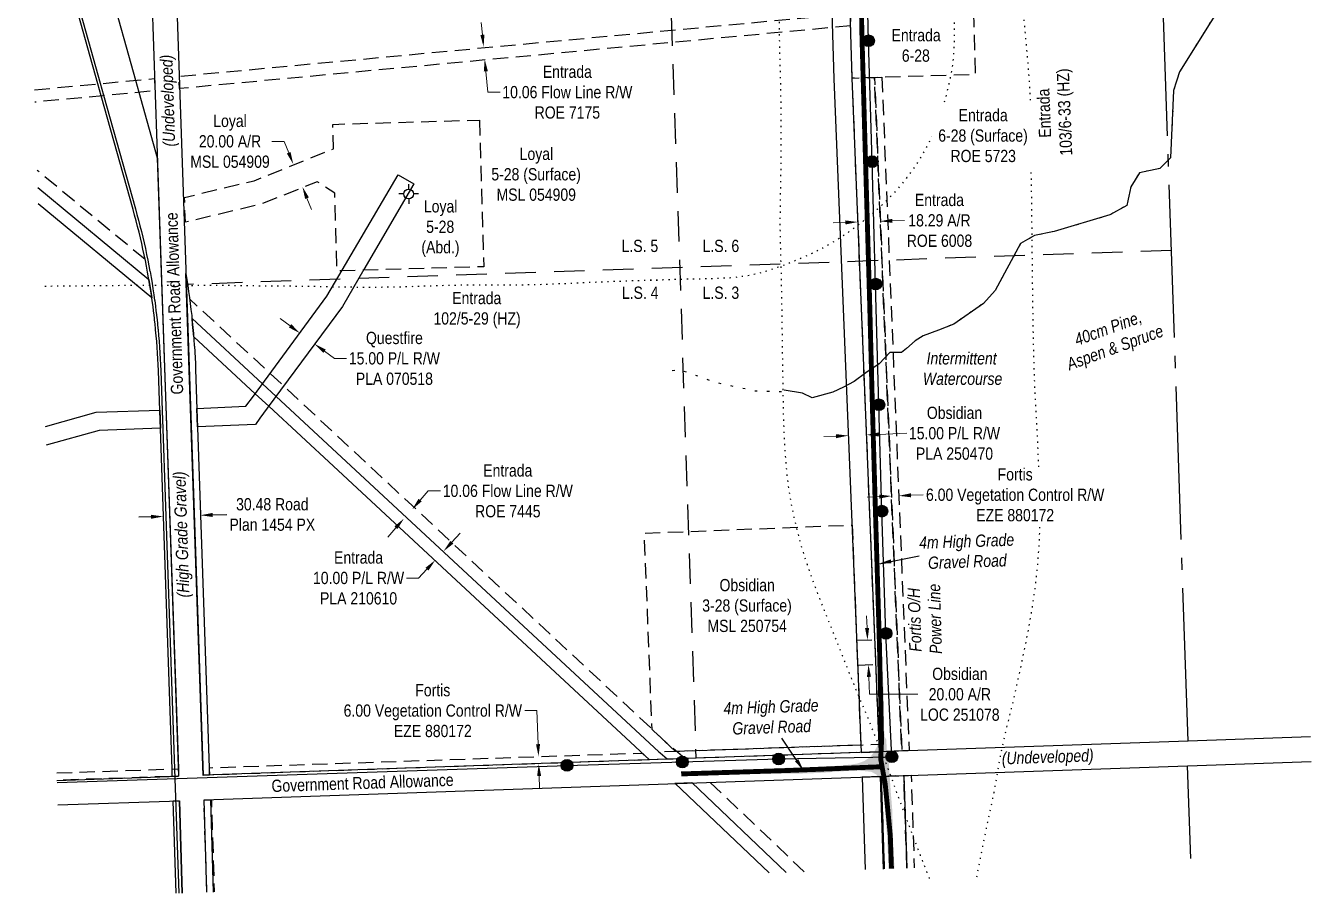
# Model space of a CAD drawing. Extents: x 643520 to 648788, y 5834306 to 5837060.
# Drawn here: x 647551 to 648602, y 5834306 to 5835015 of the extents above; entities that cross this region are included whole.
import ezdxf
from ezdxf.enums import TextEntityAlignment as Align

# ---------------------------------------------------------------- set-up
doc = ezdxf.new("R2010")
doc.units = 0
doc.header["$LTSCALE"] = 5
doc.header["$PDSIZE"] = 0.5
for name, pattern in [('foc-ACCESSROAD', [3.75, 2.5, -1.25]), ('foc-DOT', [1, 0.2, -0.8]), ('foc-FLOWLINE', [3.75, 2.5, -1.25]), ('foc-LSD', [8, 5, -3]), ('foc-QUARTERLINE', [33, 25, -3, 2, -3]), ('foc-WHEELTRACKS', [2, 0.4, -1.6]), ('POWERLINE5', [7.8, 2.4, -0.6, 0.6, -0.6, 0.6, -0.6, 2.4])]:
    doc.linetypes.add(name, pattern=pattern)
doc.layers.get('Defpoints').update_dxf_attribs({"color": 9})
for name, color, linetype in [('AS-DRILL', 8, 'foc-DOT'), ('AS-POWER', 104, 'foc-POWER'), ('AS-POWER-EXISTING', 72, 'POWERLINE5'), ('AS-ROADS', 254, 'Continuous'), ('AS-TELUS', 224, 'foc-TEL'), ('C-AR', 13, 'foc-ACCESSROAD'), ('C-RW', 13, 'Continuous'), ('C-WS', 13, 'foc-ACCESSROAD'), ('C-WS-S', 8, 'Continuous'), ('F-AR', 190, 'foc-ACCESSROAD'), ('F-EZE', 190, 'foc-FLOWLINE'), ('F-FLOWLINE', 190, 'foc-FLOWLINE'), ('F-RW', 190, 'Continuous'), ('F-WS', 190, 'foc-ACCESSROAD'), ('F-WS-S', 8, 'Continuous'), ('L-ROAD-T', 7, 'Continuous'), ('L-SEC', 7, 'Continuous'), ('L-SECQ', 8, 'foc-QUARTERLINE'), ('L-SECTION-LSD', 7, 'foc-LSD'), ('L-TITLEDB', 4, 'Continuous'), ('L-TITLEDB-T', 4, 'Continuous'), ('LOC', 7, 'Continuous'), ('T-BUSH-T', 110, 'Continuous'), ('T-CREEK', 160, 'Continuous'), ('T-WATER-P3', 160, 'foc-WHEELTRACKS'), ('T-WATER-T', 170, 'Continuous')]:
    doc.layers.add(name, color=color, linetype=linetype)
for name, color, linetype, lineweight in [('C-AR-T', 13, 'Continuous', 9), ('C-RW-T', 13, 'Continuous', 9), ('C-WS-T', 13, 'Continuous', 9), ('F-AR-T', 190, 'Continuous', 9), ('F-EZE-T', 190, 'Continuous', 9), ('F-FLOWLINE-T', 190, 'Continuous', 9), ('F-RW-T', 190, 'Continuous', 9), ('F-WS-T', 190, 'Continuous', 9), ('T-TEXT', 48, 'Continuous', 18)]:
    doc.layers.add(name, color=color, linetype=linetype, lineweight=lineweight)
doc.styles.add('100L', font='ARIALN.TTF', dxfattribs={"height": 11})
doc.styles.add('175L', font='ARIALN.TTF', dxfattribs={"height": 20})
doc.styles.add('80CG', font='ARIALN.TTF', dxfattribs={"height": 10})
doc.styles.add('80L', font='ARIALN.TTF', dxfattribs={"height": 10})
doc.styles.add('80LS', font='ARIALNI.TTF', dxfattribs={"height": 10})
doc.styles.add('foc-LtypeFont', font='ARIALN.TTF', dxfattribs={"height": 7.35})
doc.linetypes.add('foc-POWER', pattern='A,6,-1,["P",foc-LtypeFont,S=0.2,R=0,X=-0.625,Y=-0.75],-1.24,4', length=12.24)
doc.linetypes.add('foc-TEL', pattern='A,2,-1,["T",foc-LtypeFont,S=0.2,R=0,X=-0.425,Y=-0.75],-1.24,8', length=12.24)
doc.linetypes.add('foc-TOPO-flowdirection-NOLINE', pattern='A,0,[">",foc-LtypeFont,S=0.3,R=0,X=0,Y=-0.945],-20,[">",foc-LtypeFont,S=0.3,R=0,X=0,Y=-0.945],0', length=20)
doc.dimstyles.new('Compass 5 000', dxfattribs={"dimscale": 5, "dimtxt": 9, "dimasz": 2, "dimexe": 0.2, "dimexo": 0.0625, "dimgap": 0.5, "dimtad": 0, "dimtih": 1, "dimtoh": 1, "dimzin": 0, "dimdsep": 46, "dimtxsty": '80CG', "dimcen": 0.1, "dimse1": 1, "dimse2": 1, "dimclrd": 256, "dimclrt": 256, "dimaunit": 1, "dimadec": 4, "dimazin": 0, "dimtfac": 0.06, "dimtofl": 0, "dimtmove": 0, "dimatfit": 1, "dimfxl": 0.2, "dimtolj": 1, "dimtzin": 0, "dimlwd": -1, "dimarcsym": 0})

# ---------------------------------------------------------------- blocks, each defined once
blk = doc.blocks.new('POWERPOLE')
h = blk.add_hatch(color=255)
edge = h.paths.add_edge_path()
edge.add_arc((0, 0), 0.96, 0, 360)
at = {"linetype": 'Continuous'}
for p, q in [((0.68, -0.68), (-0.68, 0.68)), ((-0.68, -0.68), (0.68, 0.68))]:
    blk.add_line(p, q, dxfattribs=at)
blk.add_circle((0, 0), 0.96, dxfattribs=at)
blk = doc.blocks.new('*D446')
at = {"layer": 'Defpoints', "color": 0, "transparency": 16777216}
for p in [(647769.5, 5834901.8), (647769.5, 5834901.8), (647777, 5834883.3)]:
    blk.add_point(p, dxfattribs=at)
at = {"layer": 'F-AR-T', "transparency": 16777216}
for p, q in [((647762.1, 5834920.4), (647752.1, 5834920.4)), ((647765.8, 5834911.1), (647762.1, 5834920.4)), ((647780.7, 5834874), (647784.5, 5834864.7))]:
    blk.add_line(p, q, dxfattribs=at)
for points in [[(647767.3, 5834911.7), (647764.3, 5834910.5), (647769.5, 5834901.8)], [(647782.3, 5834874.6), (647779.2, 5834873.4), (647777, 5834883.3)]]:
    blk.add_solid(points, dxfattribs=at)
at = {"layer": 'F-AR-T', "transparency": 16777216, "insert": (647717.8, 5834920.4), "char_height": 10, "attachment_point": 5, "style": '80CG'}
blk.add_mtext('\\A1;Loyal\\P20.00 A/R\\PMSL 054909', dxfattribs=at)
blk = doc.blocks.new('*D449')
at = {"layer": 'Defpoints', "color": 0, "transparency": 16777216}
for p in [(648229.4, 5834898.7), (648247.7, 5834899.3), (648230.9, 5834854.5)]:
    blk.add_point(p, dxfattribs=at)
at = {"layer": 'F-AR-T', "transparency": 16777216}
for p, q in [((648220.9, 5834854.1), (648210.9, 5834853.8)), ((648259.2, 5834855.4), (648269.2, 5834855.8))]:
    blk.add_line(p, q, dxfattribs=at)
for points in [[(648220.9, 5834855.8), (648221, 5834852.5), (648230.9, 5834854.5)], [(648259.2, 5834857.1), (648259.3, 5834853.8), (648249.2, 5834855.1)]]:
    blk.add_solid(points, dxfattribs=at)
at = {"layer": 'F-AR-T', "transparency": 16777216, "insert": (648297.8, 5834855.8), "char_height": 10, "attachment_point": 5, "style": '80CG'}
blk.add_mtext('\\A1;Entrada\\P18.29 A/R\\PROE 6008', dxfattribs=at)
blk = doc.blocks.new('*D450')
at = {"layer": 'Defpoints', "color": 0, "transparency": 16777216}
for p in [(648149.8, 5834423.8), (647970, 5834417.7), (648150, 5834417.8)]:
    blk.add_point(p, dxfattribs=at)
at = {"layer": 'F-EZE-T', "transparency": 16777216}
for p, q in [((647968.7, 5834455.1), (647958.7, 5834455.1)), ((647969.6, 5834427.7), (647968.7, 5834455.1)), ((647970.5, 5834401.7), (647970.9, 5834391.7))]:
    blk.add_line(p, q, dxfattribs=at)
for points in [[(647971.3, 5834427.8), (647968, 5834427.6), (647970, 5834417.7)], [(647972.2, 5834401.7), (647968.9, 5834401.6), (647970.2, 5834411.7)]]:
    blk.add_solid(points, dxfattribs=at)
at = {"layer": 'F-EZE-T', "transparency": 16777216, "insert": (647883.6, 5834455.1), "char_height": 10, "attachment_point": 5, "style": '80CG', "bg_fill": 3, "box_fill_scale": 1.1, "bg_fill_color": 256, "bg_fill_true_color": 13158600, "bg_fill_transparency": 0}
blk.add_mtext('\\A1;Fortis\\P6.00 Vegetation Control R/W\\PEZE 880172', dxfattribs=at)
blk = doc.blocks.new('*D452')
at = {"layer": 'Defpoints', "color": 0, "transparency": 16777216}
for p in [(647925.1, 5834997.6), (648028.5, 5835007.3), (648029.4, 5834997.2)]:
    blk.add_point(p, dxfattribs=at)
at = {"layer": 'F-FLOWLINE-T', "transparency": 16777216}
for p, q in [((647924.2, 5835007.5), (647923.2, 5835017.5)), ((647927, 5834977.6), (647928.6, 5834960.6)), ((647928.6, 5834960.6), (647938.6, 5834960.6))]:
    blk.add_line(p, q, dxfattribs=at)
for points in [[(647925.8, 5835007.7), (647922.5, 5835007.4), (647925.1, 5834997.6)], [(647928.6, 5834977.8), (647925.3, 5834977.5), (647926, 5834987.6)]]:
    blk.add_solid(points, dxfattribs=at)
at = {"layer": 'F-FLOWLINE-T', "transparency": 16777216, "insert": (647993.6, 5834960.6), "char_height": 10, "attachment_point": 5, "style": '80CG'}
blk.add_mtext('\\A1;Entrada\\P10.06 Flow Line R/W\\PROE 7175', dxfattribs=at)
blk = doc.blocks.new('*D453')
at = {"layer": 'Defpoints', "color": 0, "transparency": 16777216}
for p in [(647860, 5834612.1), (647910.5, 5834581.2), (647903.9, 5834573.6)]:
    blk.add_point(p, dxfattribs=at)
at = {"layer": 'F-FLOWLINE-T', "transparency": 16777216}
for p, q in [((647873.3, 5834627.2), (647879.9, 5834634.7)), ((647879.9, 5834634.7), (647889.9, 5834634.7)), ((647853.4, 5834604.6), (647846.9, 5834597))]:
    blk.add_line(p, q, dxfattribs=at)
for points in [[(647872, 5834628.3), (647874.5, 5834626.1), (647866.7, 5834619.6)], [(647852.2, 5834605.7), (647854.7, 5834603.5), (647860, 5834612.1)]]:
    blk.add_solid(points, dxfattribs=at)
at = {"layer": 'F-FLOWLINE-T', "transparency": 16777216, "insert": (647944.9, 5834634.7), "char_height": 10, "attachment_point": 5, "style": '80CG'}
blk.add_mtext('\\A1;Entrada\\P10.06 Flow Line R/W\\PROE 7445', dxfattribs=at)
blk = doc.blocks.new('*D454')
at = {"layer": 'Defpoints', "color": 0, "transparency": 16777216}
for p in [(647861.9, 5834613.7), (647855.1, 5834606.4), (647892.4, 5834585.4)]:
    blk.add_point(p, dxfattribs=at)
at = {"layer": 'F-RW-T', "transparency": 16777216}
for p, q in [((647899.2, 5834592.8), (647906, 5834600.1)), ((647878.8, 5834570.8), (647872, 5834563.5)), ((647872, 5834563.5), (647862, 5834563.5))]:
    blk.add_line(p, q, dxfattribs=at)
for points in [[(647898, 5834593.9), (647900.4, 5834591.6), (647892.4, 5834585.4)], [(647877.6, 5834571.9), (647880, 5834569.6), (647885.6, 5834578.1)]]:
    blk.add_solid(points, dxfattribs=at)
at = {"layer": 'F-RW-T', "transparency": 16777216, "insert": (647822.9, 5834563.5), "char_height": 10, "attachment_point": 5, "style": '80CG', "bg_fill": 3, "box_fill_scale": 1.1, "bg_fill_color": 256, "bg_fill_true_color": 13158600, "bg_fill_transparency": 0}
blk.add_mtext('\\A1;Entrada\\P10.00 P/L R/W\\PPLA 210610', dxfattribs=at)
blk = doc.blocks.new('*D455')
at = {"layer": 'Defpoints', "color": 0, "transparency": 16777216}
for p in [(647662.5, 5834638.5), (647692.9, 5834639.4), (647693.6, 5834614.8)]:
    blk.add_point(p, dxfattribs=at)
at = {"layer": 'L-TITLEDB-T', "transparency": 16777216}
for p, q in [((647653.2, 5834613.6), (647643.2, 5834613.3)), ((647703.6, 5834615.1), (647715.3, 5834615.4))]:
    blk.add_line(p, q, dxfattribs=at)
for points in [[(647653.1, 5834615.2), (647653.2, 5834611.9), (647663.2, 5834613.8)], [(647703.6, 5834616.7), (647703.7, 5834613.4), (647693.6, 5834614.8)]]:
    blk.add_solid(points, dxfattribs=at)
at = {"layer": 'L-TITLEDB-T', "transparency": 16777216, "insert": (647752.4, 5834615.4), "char_height": 10, "attachment_point": 5, "style": '80CG', "bg_fill": 3, "box_fill_scale": 1.1, "bg_fill_color": 256, "bg_fill_true_color": 13158600, "bg_fill_transparency": 0}
blk.add_mtext('\\A1;30.48 Road\\PPlan 1454 PX', dxfattribs=at)
blk = doc.blocks.new('GABD')
for p, q in [((-0.81, 0), (-1.62, 0)), ((0, 0.81), (0, 1.62)), ((1.62, 0), (0.81, 0)), ((0, -0.81), (0, -1.62))]:
    blk.add_line(p, q)
blk.add_circle((0, 0), 0.8)
blk = doc.blocks.new('*D458')
at = {"layer": 'Defpoints', "color": 0, "transparency": 16777216}
for p in [(647775.1, 5834764), (647787, 5834754.8), (647787.2, 5834755.1)]:
    blk.add_point(p, dxfattribs=at)
at = {"layer": 'F-RW-T', "transparency": 16777216}
for p, q in [((647766.9, 5834769.7), (647758.8, 5834775.6)), ((647795.1, 5834748.9), (647803.1, 5834743)), ((647803.1, 5834743), (647813.1, 5834743))]:
    blk.add_line(p, q, dxfattribs=at)
for points in [[(647767.9, 5834771), (647765.9, 5834768.3), (647774.9, 5834763.7)], [(647796.1, 5834750.2), (647794.1, 5834747.5), (647787, 5834754.8)]]:
    blk.add_solid(points, dxfattribs=at)
at = {"layer": 'F-RW-T', "transparency": 16777216, "insert": (647852.2, 5834743), "char_height": 10, "attachment_point": 5, "style": '80CG'}
blk.add_mtext('\\A1;Questfire\\P15.00 P/L R/W\\PPLA 070518', dxfattribs=at)
blk = doc.blocks.new('*D571')
at = {"layer": 'Defpoints', "color": 0, "transparency": 16777216}
for p in [(648258.5, 5834631.8), (648264.5, 5834632), (648264.6, 5834630.7)]:
    blk.add_point(p, dxfattribs=at)
at = {"layer": 'F-EZE-T', "transparency": 16777216}
for p, q in [((648248.6, 5834630.1), (648238.6, 5834629.7)), ((648274.6, 5834631.1), (648284.6, 5834631.5))]:
    blk.add_line(p, q, dxfattribs=at)
for points in [[(648248.5, 5834631.7), (648248.7, 5834628.4), (648258.6, 5834630.5)], [(648274.5, 5834632.8), (648274.6, 5834629.5), (648264.6, 5834630.7)]]:
    blk.add_solid(points, dxfattribs=at)
at = {"layer": 'F-EZE-T', "transparency": 16777216, "insert": (648359.7, 5834631.5), "char_height": 10, "attachment_point": 5, "style": '80CG', "bg_fill": 3, "box_fill_scale": 1.1, "bg_fill_color": 256, "bg_fill_true_color": 13158600, "bg_fill_transparency": 0}
blk.add_mtext('\\A1;Fortis\\P6.00 Vegetation Control R/W\\PEZE 880172', dxfattribs=at)
blk = doc.blocks.new('*D584')
at = {"layer": 'C-RW-T', "transparency": 16777216}
for p, q in [((648248.2, 5834680.9), (648271.1, 5834681.8)), ((648213.2, 5834679.5), (648203.2, 5834679.1))]:
    blk.add_line(p, q, dxfattribs=at)
for points in [[(648248.1, 5834682.5), (648248.3, 5834679.2), (648238.2, 5834680.5)], [(648213.2, 5834681.1), (648213.3, 5834677.8), (648223.2, 5834679.9)]]:
    blk.add_solid(points, dxfattribs=at)
at = {"layer": 'Defpoints', "color": 0, "transparency": 16777216}
for p in [(648223, 5834685.5), (648238, 5834686.1), (648238.2, 5834680.5)]:
    blk.add_point(p, dxfattribs=at)
at = {"layer": 'C-RW-T', "transparency": 16777216, "insert": (648310.1, 5834681.8), "char_height": 10, "attachment_point": 5, "style": '80CG'}
blk.add_mtext('\\A1;Obsidian\\P15.00 P/L R/W\\PPLA 250470', dxfattribs=at)

msp = doc.modelspace()

# ---------------------------------------------------------------- hatches: boundary and pattern name
at = {"layer": 'AS-ROADS'}
h = msp.add_hatch(color=256, dxfattribs=at)
h.dxf.hatch_style = 1
h.paths.add_polyline_path([(648256.14, 5834325.79), (648261.06, 5834325.959), (648261.051, 5834326.223), (648260.071, 5834343.004), (648259.502, 5834358.865), (648259.332, 5834372.796), (648258.005, 5834388.43), (648257.284, 5834399.039), (648256.269, 5834413.984), (648254.999, 5834415.074), (648254.353, 5834431.462), (648253.155, 5834433.358), (648252.382, 5834440.768), (648252.435, 5834448.066), (648252.382, 5834462.283), (648251.955, 5834475.191), (648251.469, 5834483.177), (648250.724, 5834500.919), (648250.222, 5834519.147), (648246.711, 5834518.218), (648247.172, 5834498.071), (648247.726, 5834485.011), (648248.178, 5834466.407), (648248.45, 5834449.663), (648248.396, 5834440.788), (648248.137, 5834430.556), (648246.719, 5834425.654), (648244.312, 5834421.156), (648241.185, 5834417.142), (648236.288, 5834413.837), (648230.79, 5834411.941), (648225.75, 5834411.032), (648213.18, 5834409.934), (648195.472, 5834409.053), (648183.561, 5834408.618), (648164.317, 5834408.15), (648153.27, 5834407.087), (648153.27, 5834403.693), (648164.656, 5834403.471), (648180.26, 5834403.541), (648198.377, 5834404.102), (648207.182, 5834404.71), (648219.672, 5834405.65), (648229.261, 5834406.213), (648235.495, 5834405.752), (648241.923, 5834405.159), (648246.03, 5834402.995), (648249.702, 5834398.895), (648251.702, 5834392.524), (648253.816, 5834366.798), (648254.746, 5834355.313), (648255.774, 5834334.901)])

# ---------------------------------------------------------------- linework, layer by layer
at = {"layer": 'AS-DRILL', "flags": 128}
msp.add_lwpolyline([(648328.317, 5834319.193), (648329.67, 5834325.946), (648331.09, 5834333.213), (648332.565, 5834340.651), (648334.114, 5834348.252), (648335.698, 5834356.044), (648337.309, 5834363.946), (648339.017, 5834371.932), (648340.723, 5834379.977), (648342.394, 5834388.182), (648343.942, 5834396.503), (648345.377, 5834404.89), (648346.87, 5834413.39), (648348.547, 5834422.065), (648350.43, 5834430.856), (648352.52, 5834439.764), (648354.71, 5834448.704), (648356.946, 5834457.747), (648359.089, 5834466.876), (648361.139, 5834476.113), (648362.255, 5834481.199), (648363.177, 5834485.429), (648365.212, 5834494.825), (648367.198, 5834504.21), (648369.91, 5834517.658), (648373.343, 5834536.702), (648376.172, 5834555.856), (648378.261, 5834574.999), (648379.575, 5834594.288), (648380.127, 5834613.633), (648379.874, 5834632.795), (648379.148, 5834652.061), (648378.29, 5834671.384), (648377.277, 5834690.542), (648376.24, 5834709.83), (648375.473, 5834729.115), (648374.936, 5834748.428), (648374.478, 5834767.763), (648374.16, 5834787.102), (648373.971, 5834806.445), (648373.753, 5834825.788), (648373.515, 5834845.12), (648373.358, 5834864.424), (648373.071, 5834883.724), (648372.693, 5834903.051), (648372.547, 5834922.016), (648372.517, 5834940.753), (648372.001, 5834959.706), (648370.754, 5834978.637), (648369.113, 5834997.396), (648367.36, 5835016.221), (648365.828, 5835035.014), (648364.631, 5835053.646), (648363.487, 5835072.49), (648362.376, 5835091.255), (648361.423, 5835110.084), (648360.469, 5835128.954), (648359.534, 5835147.874), (648359.046, 5835166.848), (648358.81, 5835185.82), (648358.363, 5835204.435), (648357.818, 5835223.357), (648357.265, 5835242.169), (648356.578, 5835260.817), (648355.821, 5835279.782), (648355.172, 5835298.812), (648354.475, 5835317.779), (648353.512, 5835336.939), (648352.43, 5835355.744), (648351.412, 5835374.752), (648350.427, 5835393.651), (648349.42, 5835412.589), (648348.563, 5835431.552), (648347.727, 5835450.505), (648346.862, 5835469.398), (648346.365, 5835488.701), (648346.106, 5835508.053), (648345.718, 5835527.38), (648345.17, 5835546.722), (648344.412, 5835566.048), (648343.603, 5835585.412), (648343.005, 5835604.753), (648342.751, 5835623.934), (648342.714, 5835643.252), (648342.746, 5835662.582), (648342.848, 5835681.934), (648342.92, 5835701.265), (648342.932, 5835720.614), (648342.913, 5835739.983), (648342.865, 5835759.33), (648342.716, 5835778.675), (648342.393, 5835797.854), (648341.9, 5835817.018), (648341.301, 5835836.378), (648340.623, 5835855.707), (648340.066, 5835875.009), (648339.542, 5835894.221), (648338.884, 5835913.55), (648338.097, 5835932.825), (648337.201, 5835952.097), (648336.253, 5835971.407), (648335.366, 5835990.709), (648334.659, 5836010.017), (648334.081, 5836029.348), (648333.513, 5836048.67), (648332.974, 5836068.022), (648332.497, 5836087.327), (648331.978, 5836106.68), (648331.381, 5836126), (648331.232, 5836131.353)], dxfattribs=at)
at = {"layer": 'AS-POWER', "flags": 128}
for points in [[(648258.858, 5834417.444), (648254.022, 5834518.241), (648250.666, 5834618.172), (648248.22, 5834705.134), (648245.647, 5834803.747), (648242.787, 5834903.864), (648239.769, 5835002.659), (648237.965, 5835083.971), (648235.839, 5835183.633), (648235.553, 5835198.147)], [(647576.401, 5834396.232), (647993.306, 5834410.347), (648087.569, 5834413.122), (648166.283, 5834415.583), (648258.858, 5834417.444)]]:
    msp.add_lwpolyline(points, dxfattribs=at)
at = {"layer": 'AS-ROADS', "const_width": 3.999, "flags": 128}
for points in [[(648221.286, 5835519.814), (648224.408, 5835425.994), (648228.005, 5835284.521), (648231.077, 5835176.422), (648233.005, 5835092.579), (648234.324, 5835010.833), (648237.065, 5834914.534), (648240.638, 5834792.645), (648242.943, 5834705.143), (648245.375, 5834620.775), (648248.759, 5834508.365), (648250.493, 5834430.827), (648249.759, 5834415.541), (648253.443, 5834395.218), (648257.593, 5834353.488), (648258.578, 5834325.873)], [(648086.657, 5834403.375), (648172.963, 5834406.139), (648251.609, 5834409.295)]]:
    msp.add_lwpolyline(points, dxfattribs=at)
at = {"layer": 'AS-TELUS', "flags": 128}
msp.add_lwpolyline([(647550.781, 5835185.152), (647611.684, 5834967.947), (647614.446, 5834958.098), (647640.481, 5834865.255, -0.00065249), (647640.482, 5834865.25), (647641.759, 5834860.651, -0.00215793), (647641.763, 5834860.634), (647643, 5834856.025, -0.0020865), (647643.005, 5834856.009), (647644.203, 5834851.389, -0.00215983), (647644.207, 5834851.373), (647645.366, 5834846.743, -0.00211943), (647645.37, 5834846.726), (647646.489, 5834842.087, -0.00215397), (647646.493, 5834842.07), (647647.572, 5834837.421, -0.00209168), (647647.575, 5834837.405), (647648.616, 5834832.747, -0.00216955), (647648.619, 5834832.73), (647649.619, 5834828.063, -0.0021108), (647649.622, 5834828.047), (647650.583, 5834823.372, -0.00212738), (647650.586, 5834823.355), (647651.506, 5834818.673, -0.00213901), (647651.51, 5834818.656), (647652.39, 5834813.965, -0.00210614), (647652.393, 5834813.949), (647653.234, 5834809.25, -0.00216749), (647653.237, 5834809.233), (647654.037, 5834804.528, -0.00212594), (647654.04, 5834804.511), (647654.8, 5834799.799, -0.00208754), (647654.802, 5834799.783), (647655.523, 5834795.065, -0.0021738), (647655.525, 5834795.048), (647656.205, 5834790.324, -0.00208837), (647656.207, 5834790.308), (647656.847, 5834785.578, -0.00192201), (647656.849, 5834785.563), (647657.276, 5834782.22, -0.00177033), (647657.277, 5834782.206), (647657.722, 5834778.509, -0.00081724), (647657.723, 5834778.502), (647658.008, 5834776.067, -0.00131419), (647658.009, 5834776.056), (647658.151, 5834774.792, -0.0006981), (647658.151, 5834774.787), (647658.548, 5834771.141, -0.00199042), (647658.55, 5834771.125), (647658.929, 5834767.365, -0.00043213), (647658.929, 5834767.361), (647659.011, 5834766.54, -0.0017286), (647659.012, 5834766.526), (647659.449, 5834761.774, -0.00215418), (647659.451, 5834761.757), (647659.848, 5834757.001, -0.00210532), (647659.849, 5834756.984), (647660.206, 5834752.225, -0.00212639), (647660.207, 5834752.208), (647660.523, 5834747.446, -0.00215342), (647660.524, 5834747.429), (647660.799, 5834742.664, -0.00210388), (647660.8, 5834742.647), (647661.035, 5834737.881, -0.00215256), (647661.036, 5834737.863), (647661.23, 5834733.095, -0.0015785), (647661.23, 5834733.082), (647662.357, 5834700.289), (647662.868, 5834685.413), (647672.417, 5834407.431), (647675.904, 5834305.89)], format="xyb", dxfattribs=at)
at = {"layer": 'C-AR', "flags": 128}
msp.add_lwpolyline([(648230.897, 5834492.361), (648245.896, 5834492.94), (648245.124, 5834512.925), (648230.126, 5834512.346)], close=True, dxfattribs=at)
at = {"layer": 'C-AR-T'}
for p, q in [((648238.614, 5834522.681), (648238.228, 5834532.673)), ((648240.158, 5834482.711), (648240.709, 5834468.441)), ((648240.709, 5834468.441), (648280.164, 5834468.441))]:
    msp.add_line(p, q, dxfattribs=at)
for points in [[(648240.28, 5834522.745), (648236.949, 5834522.617), (648239, 5834512.688)], [(648241.823, 5834482.775), (648238.492, 5834482.646), (648239.772, 5834492.703)]]:
    msp.add_solid(points, dxfattribs=at)
at = {"layer": 'C-RW', "flags": 128}
for points in [[(648154.059, 5836125.902), (648102.273, 5836051.981), (648161.897, 5835871.381), (648164.913, 5835765.524), (648189.837, 5835741.997), (648204.594, 5835222.983), (648208.508, 5835071.866), (648211.433, 5834971.495), (648233.74, 5834420.904), (648248.727, 5834421.424), (648248.727, 5834421.424), (648226.42, 5834972.019), (648223.498, 5835072.279), (648219.584, 5835223.39), (648204.45, 5835755.699), (648184.663, 5835774.376), (648181.8, 5835874.873), (648124.404, 5836048.724), (648179.009, 5836126.669)], [(648252.122, 5834325.652), (648249.495, 5834401.327), (648234.508, 5834400.807), (648234.51, 5834400.764), (648237.135, 5834325.138)]]:
    msp.add_lwpolyline(points, dxfattribs=at)
at = {"layer": 'F-AR', "flags": 128}
msp.add_lwpolyline([(648266.997, 5834422.287), (648248.727, 5834421.418), (648248.475, 5834427.653), (648226.458, 5834972.005), (648244.733, 5834972.744), (648266.997, 5834422.287)], close=True, dxfattribs=at)
msp.add_lwpolyline([(648252.932, 5834325.68), (648250.348, 5834401.573), (648268.638, 5834402.196), (648271.222, 5834326.307)], dxfattribs=at)
at = {"layer": 'F-EZE', "flags": 128}
for points in [[(648250.728, 5834972.987), (648272.995, 5834422.471), (648266.997, 5834422.287), (648244.733, 5834972.744), (648250.728, 5834972.987)], [(648060.702, 5834414.897), (647701.112, 5834402.4), (647700.919, 5834408.401), (648054.723, 5834420.449), (648060.702, 5834414.897)], [(648248.727, 5834421.424), (648075.141, 5834415.398), (648069.361, 5834420.626), (648068.363, 5834421.519), (648248.475, 5834427.653), (648248.727, 5834421.424)]]:
    msp.add_lwpolyline(points, close=True, dxfattribs=at)
for points in [[(647576.143, 5834404.165), (647670.432, 5834407.364), (647675.604, 5834407.54), (647675.798, 5834401.538), (647670.625, 5834401.362), (647576.338, 5834398.158)], [(648271.222, 5834326.307), (648268.638, 5834402.196), (648274.638, 5834402.4), (648277.223, 5834326.513)], [(647698.901, 5834306.678), (647696.547, 5834382.122), (647701.777, 5834382.3), (647702.548, 5834382.326), (647704.902, 5834306.884)]]:
    msp.add_lwpolyline(points, dxfattribs=at)
at = {"layer": 'F-FLOWLINE', "flags": 128}
msp.add_lwpolyline([(648225.171, 5835014.874), (647676.517, 5834963.558), (647676.169, 5834973.636), (648224.877, 5835024.956), (648225.171, 5835014.874)], close=True, dxfattribs=at)
for points in [[(647558.009, 5834962.584), (647611.021, 5834967.542), (647641.818, 5834970.423), (647656.096, 5834971.759), (647656.444, 5834961.679), (647644.556, 5834960.567), (647613.761, 5834957.687), (647558.336, 5834952.503)], [(647648.343, 5834823.772), (647560.148, 5834896.705)], [(648110.379, 5834396.498), (648187.209, 5834323.426)]]:
    msp.add_lwpolyline(points, dxfattribs=at)
msp.add_lwpolyline([(648089.568, 5834415.899), (648075.055, 5834428.634), (647762.216, 5834720.002, 0.00079955), (647762.192, 5834720.024), (647684.774, 5834791.667)], format="xyb", dxfattribs=at)
at = {"layer": 'F-RW'}
for points in [[(647738.562, 5834689.09), (647691.247, 5834687.161), (647690.729, 5834702.156), (647730.87, 5834703.997), (647736.929, 5834712.173), (647797.091, 5834793.8), (647809.605, 5834815.194), (647855.216, 5834893.167), (647868.172, 5834885.587), (647827.303, 5834815.71), (647809.647, 5834785.523), (647748.256, 5834702.239), (647742.261, 5834694.108), (647738.562, 5834689.09)], [(648075.147, 5834415.393), (648060.708, 5834414.891), (647802.302, 5834654.836), (647749.464, 5834703.879), (647738.391, 5834714.157), (647688.114, 5834760.698), (647687.672, 5834765.954), (647687.218, 5834770.852), (647686.742, 5834775.554), (647744.364, 5834722.261), (647755.438, 5834711.982), (648068.369, 5834421.518), (648069.361, 5834420.626), (648075.147, 5834415.393)]]:
    msp.add_lwpolyline(points, close=True, dxfattribs=at)
for points in [[(647560.604, 5834882.675), (647651.507, 5834807.479), (647653.865, 5834792.55), (647561.037, 5834869.326)], [(647566.943, 5834687.473), (647608.346, 5834698.974), (647660.338, 5834700.823), (647660.849, 5834685.943), (647610.717, 5834684), (647567.446, 5834671.991)], [(648158.509, 5834322.441), (648081.375, 5834395.815), (648082.343, 5834395.847), (648095.385, 5834396.293), (648172.529, 5834322.922)]]:
    msp.add_lwpolyline(points, dxfattribs=at)
at = {"layer": 'F-WS', "flags": 128}
for points in [[(648241.818, 5835072.798), (648247.816, 5835072.973), (648324.073, 5835075.195), (648326.995, 5834974.935), (648226.458, 5834972.005), (648223.536, 5835072.265), (648219.58, 5835223.499), (648237.893, 5835224.13), (648241.818, 5835072.798)], [(647921.704, 5834937.835), (647925.206, 5834817.961), (647826.837, 5834815.09), (647809.139, 5834814.573), (647805.332, 5834814.462), (647803.474, 5834878.078), (647789.128, 5834887.469), (647743.622, 5834869.162), (647681.294, 5834854.247), (647680.635, 5834874.641), (647737.533, 5834888.258), (647802.414, 5834914.357), (647801.83, 5834934.338), (647921.704, 5834937.835)]]:
    msp.add_lwpolyline(points, close=True, dxfattribs=at)
at = {"layer": 'L-SEC'}
for p, q in [((647648.093, 5835203.817), (647675.76, 5834401.534)), ((647668.193, 5835204.51), (647695.859, 5834402.232)), ((648601.097, 5834433.56), (648501.101, 5834430.185)), ((648500.691, 5834410.047), (648601.787, 5834413.459)), ((647576.341, 5834398.086), (647675.756, 5834401.537)), ((647576.994, 5834377.982), (647676.453, 5834381.435)), ((647678.748, 5834305.987), (647676.453, 5834381.435)), ((647698.848, 5834306.677), (647696.553, 5834382.132))]:
    msp.add_line(p, q, dxfattribs=at)
for points in [[(648501.101, 5834430.185), (648098.717, 5834416.216), (647695.859, 5834402.232)], [(647696.553, 5834382.132), (648099.384, 5834396.116), (648500.691, 5834410.047)]]:
    msp.add_lwpolyline(points, dxfattribs=at)
at = {"layer": 'L-SECQ'}
for p, q in [((648501.1, 5834430.185), (648473.792, 5835232.254)), ((648503.259, 5834334.265), (648500.691, 5834410.047))]:
    msp.add_line(p, q, dxfattribs=at)
at = {"layer": 'L-SECTION-LSD'}
for p, q in [((648045.33, 5836022.84), (648098.717, 5834416.216)), ((648487.447, 5834831.207), (647682.026, 5834803.371))]:
    msp.add_line(p, q, dxfattribs=at)
at = {"layer": 'L-TITLEDB'}
for points in [[(647575.888, 5835201.127), (647640.55, 5834970.354), (647643.309, 5834960.505), (647658.344, 5834906.852), (647675.59, 5834407.548), (647675.798, 5834401.547), (647670.625, 5834401.36), (647670.419, 5834407.36), (647660.869, 5834685.342), (647660.358, 5834700.218), (647659.232, 5834733.012), (647659.038, 5834737.78), (647658.803, 5834742.546), (647658.528, 5834747.311), (647658.212, 5834752.074), (647657.855, 5834756.832), (647657.459, 5834761.588), (647657.021, 5834766.34), (647656.94, 5834767.162), (647656.56, 5834770.923), (647656.164, 5834774.568), (647656.022, 5834775.832), (647655.737, 5834778.268), (647655.292, 5834781.965), (647654.866, 5834785.308), (647654.226, 5834790.038), (647653.546, 5834794.761), (647652.826, 5834799.479), (647652.066, 5834804.191), (647651.266, 5834808.896), (647650.425, 5834813.594), (647649.545, 5834818.285), (647648.624, 5834822.967), (647647.664, 5834827.642), (647646.664, 5834832.309), (647645.624, 5834836.967), (647644.545, 5834841.616), (647643.426, 5834846.255), (647642.268, 5834850.885), (647641.069, 5834855.505), (647639.832, 5834860.114), (647638.556, 5834864.713), (647612.521, 5834957.556), (647609.759, 5834967.404), (647551.053, 5835176.774)], [(647673.661, 5834305.813), (647671.256, 5834381.261), (647676.448, 5834381.438), (647678.801, 5834305.989)], [(647698.901, 5834306.678), (647696.547, 5834382.122), (647701.777, 5834382.299), (647704.124, 5834306.858)]]:
    msp.add_lwpolyline(points, dxfattribs=at)
msp.add_lwpolyline([(647688.698, 5834752.734), (647688.944, 5834748.785), (647688.988, 5834748.061), (647689.235, 5834743.508), (647689.454, 5834738.771), (647689.635, 5834734.045), (647690.757, 5834701.578), (647691.276, 5834686.577), (647700.896, 5834408.412), (647701.103, 5834402.411), (647695.889, 5834402.222), (647681.718, 5834812.292), (647682.517, 5834807.438), (647683.277, 5834802.578), (647683.996, 5834797.712), (647684.674, 5834792.84), (647685.311, 5834787.962), (647685.908, 5834783.08), (647686.464, 5834778.192), (647686.98, 5834773.3), (647687.455, 5834768.404), (647687.889, 5834763.504), (647688.282, 5834758.601), (647688.634, 5834753.695), (647688.698, 5834752.734)], close=True, dxfattribs=at)
at = {"layer": 'LOC'}
msp.add_lwpolyline([(648252.932, 5834325.68), (648250.348, 5834401.572), (648268.638, 5834402.196), (648271.222, 5834326.307)], dxfattribs=at)
at = {"layer": 'T-CREEK', "linetype": 'foc-TOPO-flowdirection-NOLINE', "flags": 128}
for points in [[(648579.361, 5835066.098), (648556.337, 5835056.46), (648542.648, 5835048.434), (648532.44, 5835038.883), (648494.081, 5834977.241), (648489.246, 5834961.943), (648486.7, 5834907.046), (648477.923, 5834898.104), (648461.224, 5834894.811), (648454.186, 5834883.21), (648450.92, 5834867.996), (648437.156, 5834860.362), (648391.559, 5834846.685), (648375.512, 5834843.466), (648364.154, 5834836.844), (648343.342, 5834798.514), (648333.672, 5834787.86), (648309.568, 5834771.064), (648297.048, 5834766.222)], [(648297.048, 5834766.222), (648284.348, 5834761.46), (648277.998, 5834757.491), (648270.854, 5834751.141), (648266.885, 5834747.966), (648257.36, 5834747.966), (648248.629, 5834738.441), (648237.516, 5834731.297), (648227.991, 5834724.153), (648219.26, 5834719.391), (648210.529, 5834715.422), (648193.86, 5834710.659), (648185.922, 5834714.628), (648170.841, 5834717.009)]]:
    msp.add_lwpolyline(points, dxfattribs=at)
at = {"layer": 'T-CREEK', "flags": 128}
msp.add_lwpolyline([(648297.048, 5834766.222), (648284.348, 5834761.46), (648277.998, 5834757.491), (648270.854, 5834751.141), (648266.885, 5834747.966), (648257.36, 5834747.966), (648248.629, 5834738.441), (648237.516, 5834731.297), (648227.991, 5834724.153), (648219.26, 5834719.391), (648210.529, 5834715.422), (648193.86, 5834710.659), (648185.922, 5834714.628), (648170.841, 5834717.009)], dxfattribs=at)
at = {"layer": 'T-WATER-P3', "flags": 128}
for points in [[(648579.361, 5835066.098), (648556.337, 5835056.46), (648542.648, 5835048.434), (648532.44, 5835038.883), (648494.081, 5834977.241), (648489.246, 5834961.943), (648486.7, 5834907.046), (648477.923, 5834898.104), (648461.224, 5834894.811), (648454.186, 5834883.21), (648450.92, 5834867.996), (648437.156, 5834860.362), (648391.559, 5834846.685), (648375.512, 5834843.466), (648364.154, 5834836.844), (648343.342, 5834798.514), (648333.672, 5834787.86), (648309.568, 5834771.064), (648297.048, 5834766.222)], [(648168.758, 5834715.824), (648166.165, 5834715.693), (648146.601, 5834716.353), (648114.269, 5834723.381), (648085.816, 5834733.603), (648079.213, 5834732.814)]]:
    msp.add_lwpolyline(points, dxfattribs=at)

# ---------------------------------------------------------------- block references
at = {"layer": 'AS-POWER-EXISTING', "xscale": 5.000000000000033, "yscale": 5.000000000000033, "zscale": 5.000000000000033}
for p in [(648239.807, 5835002.646), (648242.825, 5834903.851), (648245.685, 5834803.734), (648248.258, 5834705.121), (648250.704, 5834618.159), (648254.06, 5834518.228), (648166.321, 5834415.57), (648258.895, 5834417.431), (647993.306, 5834410.347), (648087.569, 5834413.122)]:
    msp.add_blockref('POWERPOLE', p, dxfattribs=at)
at = {"layer": 'F-WS-S', "xscale": 4.998559199999999, "yscale": 4.998559199999999, "zscale": 4.998559199999999}
msp.add_blockref('GABD', (647863.907, 5834877.429), dxfattribs=at)

# ---------------------------------------------------------------- texts
at = {"layer": 'AS-POWER', "insert": (648273.251, 5834500.507), "char_height": 10.00295, "attachment_point": 1, "rotation": 91.611111, "style": '100L'}
msp.add_mtext_dynamic_manual_height_columns('\\pi2.55416;{\\fArial Narrow|b0|i1|c0|p34;Fortis O/H \\P\\pi0.32636;Power Line}', width=57.13594, gutter_width=54.984, heights=[0], dxfattribs=at)
at = {"layer": 'C-AR-T', "insert": (648314.479, 5834468.441), "char_height": 10, "attachment_point": 5, "style": '80CG'}
msp.add_mtext('\\A1;Obsidian\\P20.00 A/R\\PLOC 251078', dxfattribs=at)
at = {"layer": 'C-WS-S', "char_height": 10, "attachment_point": 1, "style": '80L'}
for s, width, insert in [('\\pi3.29391;Entrada\\P\\pi11.64998;6-28', 45.2986, (648255.37, 5835012.192)), ('\\pi2.42612;Loyal\\P\\pi4.31903;5-28\\P\\pi0.38997;(Abd.)', 30.58894, (647873.873, 5834872.29)), ('\\pi15.98774;Entrada\\P\\pi0.6535;102/5-29 (HZ)', 70.68626, (647883.479, 5834797.349))]:
    msp.add_mtext_dynamic_manual_height_columns(s, width=width, gutter_width=50, heights=[0], dxfattribs=dict(at, insert=insert))
at = {"layer": 'L-ROAD-T', "style": '80L'}
for rotation, p in [(91.814157, (647672.223, 5834787.922)), (1.950522, (647826.116, 5834396.066))]:
    msp.add_text('Government Road Allowance', height=9.99707, rotation=rotation, dxfattribs=at).set_placement(p, align=Align.MIDDLE_CENTER)
at = {"layer": 'T-BUSH-T', "insert": (648433.886, 5834772.355), "char_height": 9.99423, "width": 82.55575, "attachment_point": 2, "rotation": 20, "style": '80LS'}
msp.add_mtext('40cm Pine, Aspen & Spruce', dxfattribs=at)
at = {"layer": 'T-TEXT', "style": '80LS'}
for rotation, p in [(91.850539, (647666.834, 5834953.669)), (1.950424, (648386.283, 5834417.423))]:
    msp.add_text('(Undeveloped)', height=9.99707, rotation=rotation, dxfattribs=at).set_placement(p, align=Align.MIDDLE_CENTER)
at = {"layer": 'T-WATER-T', "insert": (648286.946, 5834748.034), "char_height": 9.99424, "attachment_point": 1, "style": '80L'}
msp.add_mtext_dynamic_manual_height_columns('\\pi0.32589,t130.25097;{\\fArial Narrow|b0|i1|c0|p34;Intermittent\\P\\pi-2.68057,t127.24452;Watercourse}', width=57.82208, gutter_width=49.985, heights=[0], dxfattribs=at)

# ---------------------------------------------------------------- dimensions: what is measured, and where the dimension line sits
at = {"layer": 'F-AR-T'}
dim = msp.add_aligned_dim(p1=(647777.008, 5834883.284), p2=(647769.549, 5834901.827), distance=0.015, text='Loyal\\P20.00 A/R\\PMSL 054909', dimstyle='Compass 5 000', dxfattribs=at)
dim.commit()
dim.dimension.update_dxf_attribs({"geometry": '*D446', "text_midpoint": (647717.773, 5834920.376)})
dim = msp.add_linear_dim(base=(648230.934, 5834854.462), p1=(648247.699, 5834899.313), p2=(648229.41, 5834898.683), angle=181.973224, text='Entrada\\P18.29 A/R\\PROE 6008', dimstyle='Compass 5 000', dxfattribs=at)
dim.commit()
dim.dimension.update_dxf_attribs({"geometry": '*D449', "text_midpoint": (648297.758, 5834855.781), "dimtype": 161})
at = {"layer": 'F-FLOWLINE-T'}
for base, p1, p2, angle, text, picture, middle in [((647925.101, 5834997.585), (648029.433, 5834997.233), (648028.495, 5835007.255), 95.343303, 'Entrada\\P10.06 Flow Line R/W\\PROE 7175', '*D452', (647993.559, 5834960.619)), ((647860.04, 5834612.072), (647910.502, 5834581.205), (647903.865, 5834573.637), 228.74866, 'Entrada\\P10.06 Flow Line R/W\\PROE 7445', '*D453', (647944.865, 5834634.676))]:
    dim = msp.add_linear_dim(base=base, p1=p1, p2=p2, angle=angle, text=text, dimstyle='Compass 5 000', dxfattribs=at)
    dim.commit()
    dim.dimension.update_dxf_attribs({"geometry": picture, "text_midpoint": middle, "dimtype": 161})
at = {"layer": 'F-RW-T', "color": 5}
dim = msp.add_aligned_dim(p1=(647775.103, 5834763.967), p2=(647787.19, 5834755.058), distance=-0.29, text='Questfire\\P15.00 P/L R/W\\PPLA 070518', dimstyle='Compass 5 000', dxfattribs=at)
dim.commit()
dim.dimension.update_dxf_attribs({"geometry": '*D458', "text_midpoint": (647852.203, 5834742.958)})

# ---------------------------------------------------------------- leaders
at = {"layer": 'T-TEXT', "path_type": 1}
msp.add_leader([(648186.667, 5834406.17), (648168.892, 5834432.679)], dimstyle='Compass 5 000', override={"dimgap": 0.5, "dimtad": 0}, dxfattribs=at)

# ---------------------------------------------------------------- next in the draw order: texts
at = {"layer": 'L-SECTION-LSD', "char_height": 10, "attachment_point": 1, "style": '100L', "bg_fill": 3, "box_fill_scale": 1.5, "bg_fill_color": 256, "bg_fill_transparency": 0}
for s, width, insert in [('\\pi1.74962;L.S. 5', 30.39218, (648036.178, 5834839.985)), ('L.S. 6', 30.47415, (648104.138, 5834839.985)), ('\\pi1.97701;L.S. 4', 30.5309, (648036.178, 5834801.7)), ('L.S. 3', 30.36696, (648104.138, 5834801.7))]:
    msp.add_mtext_dynamic_manual_height_columns(s, width=width, gutter_width=54.984, heights=[0], dxfattribs=dict(at, insert=insert))

# ---------------------------------------------------------------- next in the draw order: linework, layer by layer
at = {"layer": 'AS-DRILL', "flags": 128}
for points in [[(648289.61, 5834317.875), (648289.532, 5834318.095), (648287.212, 5834324.297), (648284.749, 5834330.615), (648282.202, 5834337.051), (648279.61, 5834343.655), (648277.057, 5834350.29), (648274.5, 5834357.066), (648271.969, 5834363.952), (648269.361, 5834371.086), (648266.605, 5834378.476), (648263.816, 5834385.964), (648261.056, 5834393.484), (648258.261, 5834401.172), (648255.404, 5834408.939), (648252.434, 5834416.762), (648249.314, 5834424.621), (648246.072, 5834432.536), (648242.754, 5834440.639), (648239.402, 5834448.871), (648236, 5834457.121), (648232.504, 5834465.469), (648228.983, 5834473.996), (648225.554, 5834482.465), (648222.087, 5834491.194), (648218.609, 5834499.962), (648215.109, 5834508.8), (648213.461, 5834512.972), (648207.409, 5834528.065), (648207.16, 5834528.687), (648203.848, 5834536.941), (648200.283, 5834545.906), (648196.788, 5834554.894), (648193.471, 5834563.957), (648190.283, 5834573.065), (648189.899, 5834574.174), (648187.253, 5834582.227), (648184.512, 5834591.408), (648181.998, 5834600.726), (648179.692, 5834610.09), (648177.82, 5834618.687), (648177.644, 5834619.532), (648175.874, 5834629.042), (648174.444, 5834638.573), (648173.301, 5834648.163), (648172.405, 5834657.57), (648171.275, 5834674.003), (648171.13, 5834676.8), (648170.393, 5834695.737), (648170.058, 5834714.975), (648170.032, 5834718.786), (648169.782, 5834734.266), (648169.466, 5834753.525), (648169.338, 5834764.636), (648169.257, 5834772.548), (648168.984, 5834791.738), (648168.62, 5834809.946), (648168.601, 5834810.575), (648168.064, 5834829.528), (648167.689, 5834848.435), (648167.679, 5834855.008), (648167.805, 5834867.327), (648168.103, 5834886.135), (648168.3, 5834899.717), (648168.378, 5834905.052), (648168.471, 5834924.024), (648168.389, 5834942.84), (648168.284, 5834955.493), (648168.169, 5834961.562), (648167.683, 5834980.516), (648167.222, 5834999.271), (648167.187, 5835001.42), (648166.911, 5835018.06), (648166.763, 5835036.394), (648166.764, 5835037.024), (648166.578, 5835055.637), (648166.341, 5835069.686), (648166.27, 5835074.316), (648165.945, 5835093.215), (648165.676, 5835104.352), (648165.479, 5835112.13), (648165.068, 5835130.926), (648164.886, 5835138.214), (648164.431, 5835149.895), (648163.423, 5835168.533), (648163.141, 5835173.207), (648162.29, 5835187.368), (648161.054, 5835205.979), (648160.914, 5835207.935), (648159.742, 5835224.767), (648159.083, 5835234.242), (648158.433, 5835242.806), (648157.562, 5835253.334), (648155.775, 5835271.969), (648155.205, 5835277.544), (648153.926, 5835290.981), (648153.136, 5835299.851), (648152.252, 5835309.829), (648150.494, 5835328.484), (648149.886, 5835334.648), (648149.596, 5835337.591), (648147.691, 5835356.802), (648147.604, 5835357.69), (648145.965, 5835376.068), (648144.777, 5835392.09), (648144.56, 5835395.285), (648143.443, 5835414.219), (648142.873, 5835426.398), (648142.598, 5835433.463), (648141.994, 5835450.022), (648141.881, 5835452.76), (648141.254, 5835472.04), (648140.986, 5835484.457), (648140.888, 5835491.307), (648140.667, 5835510.429), (648140.61, 5835518.541), (648140.59, 5835529.726), (648140.581, 5835542.172), (648140.562, 5835549.064), (648140.404, 5835568.378), (648140.313, 5835575.979), (648140.171, 5835587.57), (648140.006, 5835599.561), (648139.884, 5835606.86), (648139.503, 5835625.948), (648139.339, 5835633.666), (648139.099, 5835645.154), (648138.454, 5835664.373), (648138.293, 5835668.02), (648137.67, 5835683.568), (648137.412, 5835691.074), (648137.015, 5835702.797), (648136.388, 5835722.097), (648136.264, 5835725.835), (648135.776, 5835741.217), (648135.251, 5835760.14), (648135.243, 5835760.41), (648134.786, 5835779.695), (648134.349, 5835794.058), (648134.159, 5835798.995), (648133.321, 5835818.298), (648132.825, 5835829.018), (648132.435, 5835837.58), (648131.738, 5835856.858), (648131.301, 5835874.513), (648131.261, 5835876.163), (648130.754, 5835895.466), (648130.149, 5835914.687), (648129.995, 5835919.104), (648129.523, 5835933.946), (648128.849, 5835953.135), (648128.354, 5835964.485), (648127.981, 5835972.477), (648126.924, 5835991.764), (648125.717, 5836010.716), (648125.696, 5836011.076), (648124.759, 5836030.376), (648123.971, 5836049.701), (648123.694, 5836056.486), (648123.504, 5836068.996), (648123.548, 5836088.256), (648123.771, 5836101.959), (648123.946, 5836107.387), (648124.58, 5836124.994)], [(648308.806, 5835134.572), (648308.814, 5835134.622), (648308.772, 5835134.701), (648308.718, 5835134.809), (648308.704, 5835134.969), (648308.696, 5835135.229), (648308.775, 5835135.591), (648308.871, 5835136.034), (648308.931, 5835136.366), (648308.88, 5835136.415), (648308.649, 5835136.438), (648308.358, 5835136.469), (648307.906, 5835136.515), (648307.225, 5835136.535), (648306.478, 5835136.422), (648306.161, 5835136.322), (648306.044, 5835136.218), (648305.998, 5835136.097), (648305.923, 5835135.945), (648305.884, 5835135.573), (648305.91, 5835135.044), (648305.866, 5835134.522), (648305.691, 5835134.337), (648305.276, 5835134.524), (648304.864, 5835134.572), (648304.568, 5835134.433), (648304.312, 5835134.285), (648304.361, 5835133.996), (648304.712, 5835133.647), (648305.128, 5835133.449), (648305.52, 5835133.401), (648305.891, 5835133.363), (648306.105, 5835133.239), (648306.35, 5835133.397), (648306.508, 5835133.802), (648306.333, 5835134.296), (648306.114, 5835134.59), (648305.885, 5835134.543), (648305.503, 5835134.621), (648305.035, 5835134.857), (648304.532, 5835135.282), (648304.262, 5835135.614), (648303.914, 5835135.864), (648303.679, 5835136.016), (648303.605, 5835136.154), (648303.618, 5835136.375), (648303.654, 5835136.526), (648303.692, 5835136.577), (648303.743, 5835136.569), (648303.881, 5835136.293), (648304.015, 5835135.526), (648304.082, 5835134.308), (648304.111, 5835132.688), (648304.091, 5835130.717), (648304.082, 5835128.365), (648304.11, 5835125.825), (648304.132, 5835123.104), (648304.194, 5835120.095), (648304.339, 5835116.658), (648304.573, 5835112.913), (648304.869, 5835108.76), (648305.175, 5835104.287), (648305.504, 5835099.385), (648305.819, 5835093.972), (648306.035, 5835088.186), (648306.192, 5835082.048), (648306.436, 5835075.672), (648306.815, 5835068.811), (648307.3, 5835061.732), (648307.868, 5835054.256), (648308.473, 5835046.551), (648309.055, 5835038.585), (648309.496, 5835030.345), (648309.687, 5835021.766), (648309.775, 5835013.275), (648309.827, 5835004.663), (648309.634, 5834996.223), (648308.996, 5834987.6), (648307.941, 5834979.524), (648306.326, 5834971.101), (648304.399, 5834962.768), (648302.308, 5834954.221), (648299.989, 5834945.916), (648297.194, 5834937.497), (648293.952, 5834929.305), (648290.135, 5834921.255), (648285.91, 5834913.453), (648281.404, 5834905.713), (648276.503, 5834898.11), (648271.182, 5834890.825), (648265.558, 5834883.941), (648259.706, 5834877.359), (648253.399, 5834870.925), (648246.93, 5834864.855), (648240.236, 5834858.979), (648233.243, 5834853.363), (648225.867, 5834847.867), (648218.243, 5834842.632), (648210.408, 5834837.752), (648202.352, 5834833.205), (648194.037, 5834828.99), (648185.511, 5834825.109), (648176.796, 5834821.512), (648168.043, 5834818.204), (648159.062, 5834815.13), (648149.858, 5834812.479), (648140.376, 5834810.449), (648130.962, 5834809.122), (648125.872, 5834808.697), (648116.013, 5834808.197), (648106.746, 5834807.965), (648087.628, 5834807.584), (648068.605, 5834807.085), (648049.425, 5834806.451), (648030.289, 5834805.699), (648011.273, 5834804.96), (647992.251, 5834804.081), (647973.336, 5834803.306), (647954.048, 5834802.939), (647934.938, 5834802.958), (647915.719, 5834802.973), (647896.481, 5834802.628), (647877.512, 5834801.98), (647858.331, 5834801.387), (647839.152, 5834801.053), (647819.952, 5834801.089), (647800.764, 5834801.386), (647781.733, 5834801.807), (647762.658, 5834802.007), (647743.525, 5834802.126), (647724.207, 5834802.438), (647705.005, 5834802.534), (647685.818, 5834802.461), (647666.748, 5834802.521), (647647.385, 5834802.632), (647628.021, 5834802.483), (647608.939, 5834802.252), (647589.934, 5834802.134), (647570.592, 5834801.906), (647563.234, 5834801.666)]]:
    msp.add_lwpolyline(points, dxfattribs=at)

# ---------------------------------------------------------------- next in the draw order: texts
at = {"layer": 'F-WS-T', "char_height": 9.99707, "attachment_point": 1, "style": '175L', "bg_fill": 2}
for s, insert in [('\\pi16.95152;Entrada\\P\\pi0.2545;6-28 (Surface)\\P\\pi10.27544;ROE 5723', (648296.555, 5834946.824)), ('\\pi23.43666;Loyal\\P\\pi0.27837;5-28 (Surface)\\P\\pi4.51315;MSL 054909', (647931.176, 5834915.188))]:
    msp.add_mtext_dynamic_manual_height_columns(s, width=72.60247, gutter_width=99.971, heights=[0], dxfattribs=dict(at, insert=insert))

# ---------------------------------------------------------------- next in the draw order: dimensions: what is measured, and where the dimension line sits
at = {"layer": 'F-EZE-T'}
dim = msp.add_aligned_dim(p1=(648258.523, 5834631.802), p2=(648264.518, 5834632.044), distance=-1.323, text='Fortis\\P6.00 Vegetation Control R/W\\PEZE 880172', dimstyle='Compass 5 000', override={"dimtfill": 1}, dxfattribs=at)
dim.commit()
dim.dimension.update_dxf_attribs({"geometry": '*D571', "text_midpoint": (648359.712, 5834631.531)})
dim = msp.add_linear_dim(base=(647969.98, 5834417.7), p1=(648150.001, 5834417.807), p2=(648149.796, 5834423.823), angle=91.950435, text='Fortis\\P6.00 Vegetation Control R/W\\PEZE 880172', dimstyle='Compass 5 000', override={"dimtfill": 1}, dxfattribs=at)
dim.commit()
dim.dimension.update_dxf_attribs({"geometry": '*D450', "text_midpoint": (647883.55, 5834455.079), "dimtype": 161})

# ---------------------------------------------------------------- next in the draw order: linework, layer by layer
at = {"layer": 'C-WS', "flags": 128}
msp.add_lwpolyline([(648082.131, 5834421.682), (648062.859, 5834439.604), (648056.551, 5834600.127), (648226.438, 5834606.803), (648233.475, 5834426.943)], close=True, dxfattribs=at)

# ---------------------------------------------------------------- next in the draw order: texts
at = {"layer": 'C-WS-S', "insert": (648379.805, 5834907.218), "char_height": 10, "attachment_point": 1, "rotation": 92.276667, "style": '80L'}
msp.add_mtext_dynamic_manual_height_columns('\\pi15.98774;Entrada\\P\\pi0.6535;103/6-33 (HZ)', width=70.68626, gutter_width=50, heights=[0], dxfattribs=at)
at = {"layer": 'T-TEXT', "char_height": 9.99707, "width": 77.47156, "attachment_point": 2, "rotation": 1.950522, "style": '80LS'}
for insert in [(648319.839, 5834598.63), (648159.889, 5834463.246)]:
    msp.add_mtext('4m High Grade\\PGravel Road', dxfattribs=dict(at, insert=insert))

# ---------------------------------------------------------------- next in the draw order: dimensions: what is measured, and where the dimension line sits
at = {"layer": 'C-RW-T', "color": 6}
dim = msp.add_linear_dim(base=(648238.216, 5834680.467), p1=(648222.998, 5834685.53), p2=(648237.986, 5834686.137), angle=2.320059, text='Obsidian\\P15.00 P/L R/W\\PPLA 250470', dimstyle='Compass 5 000', dxfattribs=at)
dim.commit()
dim.dimension.update_dxf_attribs({"geometry": '*D584', "text_midpoint": (648310.145, 5834681.798), "dimtype": 161})
at = {"layer": 'F-RW-T'}
dim = msp.add_linear_dim(base=(647892.392, 5834585.45), p1=(647855.089, 5834606.408), p2=(647861.904, 5834613.749), angle=47.132351, text='Entrada\\P10.00 P/L R/W\\PPLA 210610', dimstyle='Compass 5 000', override={"dimtfill": 1}, dxfattribs=at)
dim.commit()
dim.dimension.update_dxf_attribs({"geometry": '*D454', "text_midpoint": (647822.886, 5834563.45), "dimtype": 161})

# ---------------------------------------------------------------- next in the draw order: leaders
at = {"layer": 'T-TEXT', "path_type": 1}
msp.add_leader([(648248.483, 5834575.203), (648281.262, 5834581.651)], dimstyle='Compass 5 000', override={"dimgap": 0.5, "dimtad": 0}, dxfattribs=at)

# ---------------------------------------------------------------- next in the draw order: texts
at = {"layer": 'C-WS-T', "insert": (648103.599, 5834562.71), "char_height": 9.99707, "attachment_point": 1, "style": '175L', "bg_fill": 2}
msp.add_mtext_dynamic_manual_height_columns('\\pi14.39088;Obsidian\\P\\pi0.27837;3-28 (Surface)\\P\\pi4.53701;MSL 250754', width=72.60247, gutter_width=99.971, heights=[0], dxfattribs=at)

# ---------------------------------------------------------------- next in the draw order: dimensions: what is measured, and where the dimension line sits
at = {"layer": 'L-TITLEDB-T'}
dim = msp.add_linear_dim(base=(647693.634, 5834614.755), p1=(647662.456, 5834638.531), p2=(647692.901, 5834639.436), angle=1.702248, text='30.48 Road\\PPlan 1454 PX', dimstyle='Compass 5 000', override={"dimtfill": 1}, dxfattribs=at)
dim.commit()
dim.dimension.update_dxf_attribs({"geometry": '*D455', "text_midpoint": (647752.358, 5834615.399), "dimtype": 161})

# ---------------------------------------------------------------- next in the draw order: texts
at = {"layer": 'T-TEXT', "style": '80LS'}
msp.add_text('(High Grade Gravel)', height=9.99712, rotation=91.849678, dxfattribs=at).set_placement((647677.995, 5834599.079), align=Align.MIDDLE_CENTER)

doc.saveas('drawing.dxf')
